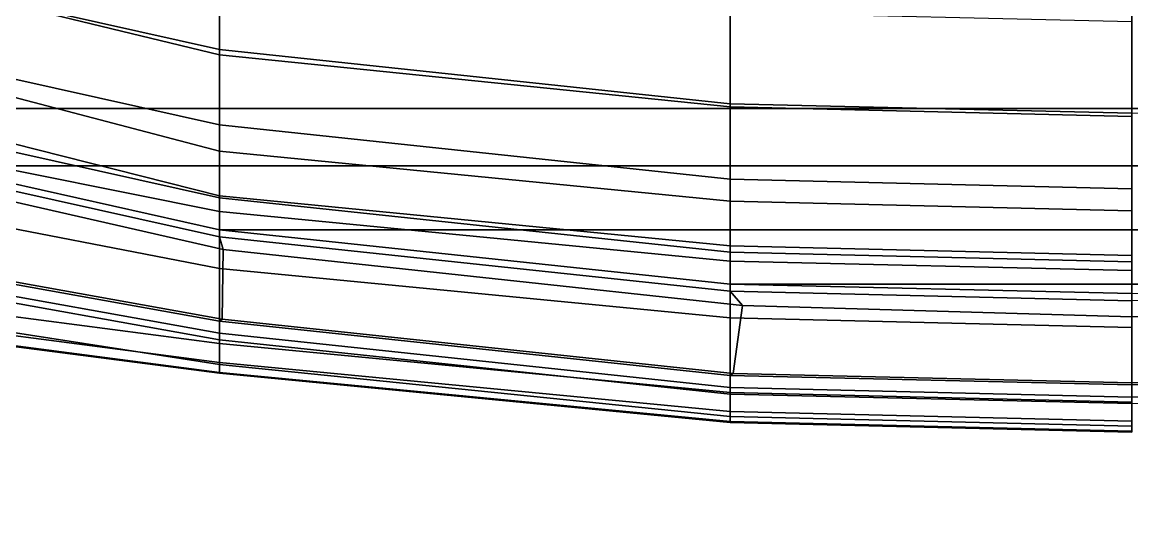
# Model space of a CAD drawing. Extents: x -14.5 to 14.5, y -12.2 to 16.5.
# Drawn here: x -5.25 to 0, y -11.69 to -9.28 of the extents above; entities that cross this region are included whole.
import ezdxf

# ---------------------------------------------------------------- set-up
doc = ezdxf.new("R2010")
doc.units = 0
doc.header["$MEASUREMENT"] = 0
for name, color, linetype in [('BASE', 253, 'Continuous'), ('FABRIC', 80, 'Continuous'), ('SEAT-FRAME', 253, 'Continuous')]:
    doc.layers.add(name, color=color, linetype=linetype)

msp = doc.modelspace()

# ---------------------------------------------------------------- linework, layer by layer
at = {"layer": 'BASE'}
for points in [[(-1.0713, -0.9806, 4.4404), (-7.8863, -10.4, 3.356), (-8.0242, -10.3827, 3.4417), (-1.1035, -0.9263, 4.5663)], [(-1.4306, -1.2019, 6.0103), (-1.1035, -0.9263, 4.5663), (-8.0242, -10.3827, 3.4417), (-6.5103, -8.5689, 4.2331)], [(-1.0713, -0.9806, 4.4404), (-1.004, -1.0816, 4.3723), (-7.7665, -10.4674, 3.3008), (-7.8863, -10.4, 3.356)], [(-0.8612, -1.1854, 4.3723), (-7.6639, -10.5484, 3.2861), (-7.7665, -10.4674, 3.3008), (-1.004, -1.0816, 4.3723)], [(-0.7184, -1.2891, 4.3723), (-7.5551, -10.621, 3.3008), (-7.6639, -10.5484, 3.2861), (-0.8612, -1.1854, 4.3723)], [(-1.8033, -1.2577, 6.9168), (-8.3773, -10.9296, 4.4664), (-8.5862, -11.3984, 4.3934), (-1.6116, -1.3749, 7.0339)], [(-1.8033, -1.2577, 6.9168), (-1.9215, -1.3628, 6.8442), (-7.3527, -9.343, 4.8039), (-8.3773, -10.9296, 4.4664)], [(-0.7184, -1.2891, 4.3723), (-0.6016, -1.3219, 4.4404), (-7.454, -10.7141, 3.356), (-7.5551, -10.621, 3.3008)], [(-0.54, -1.3357, 4.5663), (-7.395, -10.8399, 3.4417), (-7.454, -10.7141, 3.356), (-0.6016, -1.3219, 4.4404)], [(-0.54, -1.3357, 4.5663), (-0.701, -1.732, 6.0103), (-6.1377, -8.8396, 4.2331), (-7.395, -10.8399, 3.4417)], [(-1.9649, -1.3424, 6.7906), (-6.9467, -8.6767, 4.925), (-7.3527, -9.343, 4.8039), (-1.9215, -1.3628, 6.8442)], [(-1.4545, -1.5802, 7.085), (-1.6116, -1.3749, 7.0339), (-8.5862, -11.3984, 4.3934), (-8.4755, -11.433, 4.4344)], [(-1.371, -1.6782, 7.0973), (-1.4545, -1.5802, 7.085), (-8.4755, -11.433, 4.4344), (-8.3759, -11.5274, 4.4405)], [(-8.3749, -11.5281, 4.4405), (-1.1724, -1.8225, 7.0973), (-1.371, -1.6782, 7.0973), (-8.3759, -11.5274, 4.4405)], [(-8.3749, -11.5281, 4.4405), (-8.2543, -11.5937, 4.4344), (-1.0534, -1.8716, 7.085), (-1.1724, -1.8225, 7.0973)], [(-8.2543, -11.5937, 4.4344), (-8.1873, -11.6883, 4.3934), (-0.8096, -1.9576, 7.0339), (-1.0534, -1.8716, 7.085)], [(-0.8096, -1.9576, 7.0339), (-8.1873, -11.6883, 4.3934), (-7.8059, -11.3448, 4.4664), (-0.6389, -2.1037, 6.9168)], [(-7.8059, -11.3448, 4.4664), (-6.6136, -9.88, 4.8039), (-0.7023, -2.2485, 6.8442), (-0.6389, -2.1037, 6.9168)], [(-0.7023, -2.2485, 6.8442), (-6.6136, -9.88, 4.8039), (-6.1054, -9.288, 4.925), (-0.6695, -2.2835, 6.7906)], [(-0.6513, -2.2911, 6.7435), (-0.6695, -2.2835, 6.7906), (-6.1054, -9.288, 4.925), (-5.9551, -9.1351, 4.9419)]]:
    msp.add_3dface(points, dxfattribs=at)
at = {"layer": 'FABRIC'}
for points in [[(7.1524, -9.1312, 19.0285), (-7.1524, -9.1312, 19.0285), (-6.4034, -9.6854, 18.7247), (6.4034, -9.6854, 18.7247)], [(5.6694, -9.9575, 18.5417), (6.4034, -9.6854, 18.7247), (-6.4034, -9.6854, 18.7247), (-5.6694, -9.9575, 18.5417)], [(-5.6694, -9.9909, 18.4709), (-4.3175, -10.2929, 18.2587), (-4.3175, -10.2595, 18.3295), (-5.6694, -9.9575, 18.5417)], [(5.6694, -9.9575, 18.5417), (-5.6694, -9.9575, 18.5417), (-4.3175, -10.2595, 18.3295), (4.3175, -10.2595, 18.3295)], [(-4.3175, -10.2929, 18.2587), (-1.9005, -10.5498, 17.9713), (-1.9005, -10.5165, 18.0421), (-4.3175, -10.2595, 18.3295)], [(1.9005, -10.5165, 18.0421), (4.3175, -10.2595, 18.3295), (-4.3175, -10.2595, 18.3295), (-1.9005, -10.5165, 18.0421)], [(0, -10.5616, 17.9864), (-1.9005, -10.5165, 18.0421), (-1.9005, -10.5498, 17.9713), (0, -10.595, 17.9156)], [(1.9005, -10.5165, 18.0421), (-1.9005, -10.5165, 18.0421), (0, -10.5616, 17.9864)]]:
    msp.add_3dface(points, dxfattribs=at)
at = {"layer": 'SEAT-FRAME'}
for points in [[(-5.6694, -9.1043, 18.4327), (-4.3175, -9.4063, 18.2205), (-4.3175, -7.8124, 18.4112), (-5.6752, -7.549, 18.5103)], [(-1.9005, -9.6633, 17.9331), (-1.9005, -8.1258, 18.1747), (-4.3175, -7.8124, 18.4112), (-4.3175, -9.4063, 18.2205)], [(0, -8.1709, 18.119), (-1.9005, -8.1258, 18.1747), (-1.9005, -9.6633, 17.9331), (0, -9.7084, 17.8774)], [(1.9005, -9.6633, 17.9331), (1.9005, -8.1258, 18.1747), (0, -8.1709, 18.119), (0, -9.7084, 17.8774)], [(-4.3175, -8.9726, 17.944), (-4.3175, -9.431, 17.9031), (-5.671, -9.1038, 18.1274), (-5.671, -8.6706, 18.1562)], [(-1.9005, -9.2296, 17.6566), (-1.9005, -9.6778, 17.6156), (-4.3175, -9.431, 17.9031), (-4.3175, -8.9726, 17.944)], [(-4.3175, -9.431, 17.9031), (-4.3175, -9.8872, 17.9631), (-5.671, -9.5319, 18.1995), (-5.671, -9.1038, 18.1274)], [(-5.6694, -9.1043, 18.4327), (-5.6694, -9.4611, 18.4829), (-4.3175, -9.7631, 18.2707), (-4.3175, -9.4063, 18.2205)], [(-1.9005, -9.6778, 17.6156), (-1.9005, -9.2296, 17.6566), (0, -9.2747, 17.6009), (0, -9.7229, 17.5599)], [(-4.3175, -9.4063, 18.2205), (-4.3175, -9.7631, 18.2707), (-1.9005, -10.02, 17.9833), (-1.9005, -9.6633, 17.9331)], [(-1.9005, -9.6778, 17.6156), (-1.9005, -10.1239, 17.6756), (-4.3175, -9.8872, 17.9631), (-4.3175, -9.431, 17.9031)], [(-5.6694, -9.4611, 18.4829), (-5.6694, -9.8068, 18.5844), (-4.3175, -10.1088, 18.3722), (-4.3175, -9.7631, 18.2707)], [(-4.3175, -9.8872, 17.9631), (-4.3175, -10.0991, 17.7981), (-5.671, -9.7568, 18.0349), (-5.671, -9.5319, 18.1995)], [(-1.9005, -10.02, 17.9833), (0, -10.0652, 17.9276), (0, -9.7084, 17.8774), (-1.9005, -9.6633, 17.9331)], [(-1.9005, -10.1239, 17.6756), (-1.9005, -9.6778, 17.6156), (0, -9.7229, 17.5599), (0, -10.169, 17.6199)], [(-4.3175, -10.0991, 17.7981), (-4.3175, -10.1725, 17.4516), (-5.671, -9.9017, 17.6661), (-5.671, -9.7568, 18.0349)], [(-4.3175, -9.7631, 18.2707), (-4.3175, -10.1088, 18.3722), (-1.9005, -10.3658, 18.0848), (-1.9005, -10.02, 17.9833)], [(-5.6694, -9.9575, 18.5417), (-4.3175, -10.2595, 18.3295), (-4.3175, -10.1088, 18.3722), (-5.6694, -9.8068, 18.5844)], [(-4.3175, -10.1725, 17.4516), (-4.3175, -10.4431, 17.2229), (-5.671, -10.1814, 17.4686), (-5.671, -9.9017, 17.6661)], [(-1.9005, -10.1239, 17.6756), (-1.9005, -10.3358, 17.5106), (-4.3175, -10.0991, 17.7981), (-4.3175, -9.8872, 17.9631)], [(-5.6706, -10.0399, 18.5105), (-4.3, -10.3526, 18.2953), (-4.3175, -10.2929, 18.2587), (-5.6694, -9.9909, 18.4709)], [(-1.9005, -10.3658, 18.0848), (0, -10.4109, 18.0291), (0, -10.0652, 17.9276), (-1.9005, -10.02, 17.9833)], [(-5.6573, -10.4389, 18.2196), (-4.3041, -10.6818, 17.9175), (-4.3, -10.3526, 18.2953), (-5.6706, -10.0399, 18.5105)], [(-1.9005, -10.3358, 17.5106), (-1.9005, -10.4074, 17.1645), (-4.3175, -10.1725, 17.4516), (-4.3175, -10.0991, 17.7981)], [(-4.3175, -10.2595, 18.3295), (-1.9005, -10.5165, 18.0421), (-1.9005, -10.3658, 18.0848), (-4.3175, -10.1088, 18.3722)], [(-1.9005, -10.1239, 17.6756), (0, -10.169, 17.6199), (0, -10.3809, 17.4549), (-1.9005, -10.3358, 17.5106)], [(-4.3175, -10.4431, 17.2229), (-4.3175, -10.797, 17.2081), (-5.6694, -10.6214, 17.4246), (-5.671, -10.1814, 17.4686)], [(-1.9005, -10.4074, 17.1645), (-1.9005, -10.6766, 16.9356), (-4.3175, -10.4431, 17.2229), (-4.3175, -10.1725, 17.4516)], [(-4.3, -10.3526, 18.2953), (-1.8417, -10.6169, 17.9996), (-1.9005, -10.5498, 17.9713), (-4.3175, -10.2929, 18.2587)], [(0, -10.4525, 17.1088), (-1.9005, -10.4074, 17.1645), (-1.9005, -10.3358, 17.5106), (0, -10.3809, 17.4549)], [(-4.3041, -10.6818, 17.9175), (-1.8871, -10.9388, 17.6301), (-1.8417, -10.6169, 17.9996), (-4.3, -10.3526, 18.2953)], [(0, -10.4109, 18.0291), (-1.9005, -10.3658, 18.0848), (-1.9005, -10.5165, 18.0421), (0, -10.5616, 17.9864)], [(-5.6708, -10.4487, 18.1837), (-4.3175, -10.6916, 17.8817), (-4.3041, -10.6818, 17.9175), (-5.6573, -10.4389, 18.2196)], [(-4.3175, -10.7484, 17.9001), (-4.3175, -10.6916, 17.8817), (-5.6708, -10.4487, 18.1837), (-5.6708, -10.5055, 18.2022)], [(-1.9005, -10.6766, 16.9356), (-1.9005, -11.0297, 16.9206), (-4.3175, -10.797, 17.2081), (-4.3175, -10.4431, 17.2229)], [(0, -10.7217, 16.8799), (-1.9005, -10.6766, 16.9356), (-1.9005, -10.4074, 17.1645), (0, -10.4525, 17.1088)], [(-4.3175, -10.7484, 17.9001), (-5.6708, -10.5055, 18.2022), (-5.6708, -10.5367, 18.1578), (-4.3175, -10.7796, 17.8557)], [(-5.6708, -10.6877, 17.9194), (-4.3175, -10.8972, 17.6586), (-4.3175, -10.7796, 17.8557), (-5.6708, -10.5367, 18.1578)], [(-1.8417, -10.6169, 17.9996), (0, -10.6708, 17.9535), (0, -10.595, 17.9156), (-1.9005, -10.5498, 17.9713)], [(0, -10.595, 17.9156), (0, -10.6708, 17.9535), (1.8417, -10.6169, 17.9996), (1.9005, -10.5498, 17.9713)], [(-5.6694, -10.7112, 17.479), (-5.6694, -10.6214, 17.4246), (-4.3175, -10.797, 17.2081), (-4.3175, -10.8869, 17.2626)], [(-1.8871, -10.9388, 17.6301), (0, -10.984, 17.5737), (0, -10.6708, 17.9535), (-1.8417, -10.6169, 17.9996)], [(0, -10.6708, 17.9535), (0, -10.984, 17.5737), (1.8871, -10.9388, 17.6301), (1.8417, -10.6169, 17.9996)], [(-5.6708, -10.7631, 17.6475), (-4.3175, -10.9372, 17.4325), (-4.3175, -10.8972, 17.6586), (-5.6708, -10.6877, 17.9194)], [(-5.6694, -10.7586, 17.5728), (-5.6694, -10.7112, 17.479), (-4.3175, -10.8869, 17.2626), (-4.3175, -10.9343, 17.3564)], [(-4.3175, -10.6916, 17.8817), (-1.9005, -10.9486, 17.5943), (-1.8871, -10.9388, 17.6301), (-4.3041, -10.6818, 17.9175)], [(-4.3175, -10.7484, 17.9001), (-1.9005, -11.0053, 17.6127), (-1.9005, -10.9486, 17.5943), (-4.3175, -10.6916, 17.8817)], [(0, -11.0748, 16.8649), (-1.9005, -11.0297, 16.9206), (-1.9005, -10.6766, 16.9356), (0, -10.7217, 16.8799)], [(-4.3175, -10.9343, 17.3564), (-4.3175, -10.9372, 17.4325), (-5.6708, -10.7631, 17.6475), (-5.6694, -10.7586, 17.5728)], [(-4.3175, -10.7484, 17.9001), (-4.3175, -10.7796, 17.8557), (-1.9005, -11.0366, 17.5683), (-1.9005, -11.0053, 17.6127)], [(-4.3175, -10.8972, 17.6586), (-1.9005, -11.1434, 17.3684), (-1.9005, -11.0366, 17.5683), (-4.3175, -10.7796, 17.8557)], [(-4.3175, -10.8869, 17.2626), (-4.3175, -10.797, 17.2081), (-1.9005, -11.0297, 16.9206), (-1.9005, -11.1195, 16.975)], [(-4.3175, -10.9343, 17.3564), (-4.3175, -10.8869, 17.2626), (-1.9005, -11.1195, 16.975), (-1.9005, -11.1669, 17.0688)], [(-4.3175, -10.9372, 17.4325), (-1.9005, -11.1714, 17.1435), (-1.9005, -11.1434, 17.3684), (-4.3175, -10.8972, 17.6586)], [(-4.3175, -10.9343, 17.3564), (-1.9005, -11.1669, 17.0688), (-1.9005, -11.1714, 17.1435), (-4.3175, -10.9372, 17.4325)], [(-1.9005, -10.9486, 17.5943), (0, -10.9937, 17.5386), (0, -10.984, 17.5737), (-1.8871, -10.9388, 17.6301)], [(-1.9005, -11.0053, 17.6127), (0, -11.0505, 17.557), (0, -10.9937, 17.5386), (-1.9005, -10.9486, 17.5943)], [(0, -10.984, 17.5737), (0, -10.9937, 17.5386), (1.9005, -10.9486, 17.5943), (1.8871, -10.9388, 17.6301)], [(0, -10.9937, 17.5386), (0, -11.0505, 17.557), (1.9005, -11.0053, 17.6127), (1.9005, -10.9486, 17.5943)], [(-1.9005, -11.0053, 17.6127), (-1.9005, -11.0366, 17.5683), (0, -11.0817, 17.5126), (0, -11.0505, 17.557)], [(0, -11.0817, 17.5126), (1.9005, -11.0366, 17.5683), (1.9005, -11.0053, 17.6127), (0, -11.0505, 17.557)], [(-1.9005, -11.0297, 16.9206), (0, -11.0748, 16.8649), (0, -11.1647, 16.9193), (-1.9005, -11.1195, 16.975)], [(0, -11.0817, 17.5126), (-1.9005, -11.0366, 17.5683), (-1.9005, -11.1434, 17.3684), (0, -11.1886, 17.3127)], [(-1.9005, -11.1195, 16.975), (0, -11.1647, 16.9193), (0, -11.212, 17.0131), (-1.9005, -11.1669, 17.0688)], [(0, -11.1886, 17.3127), (-1.9005, -11.1434, 17.3684), (-1.9005, -11.1714, 17.1435), (0, -11.2165, 17.0878)], [(0, -11.2165, 17.0878), (-1.9005, -11.1714, 17.1435), (-1.9005, -11.1669, 17.0688), (0, -11.212, 17.0131)]]:
    msp.add_3dface(points, dxfattribs=at)

doc.saveas('drawing.dxf')
